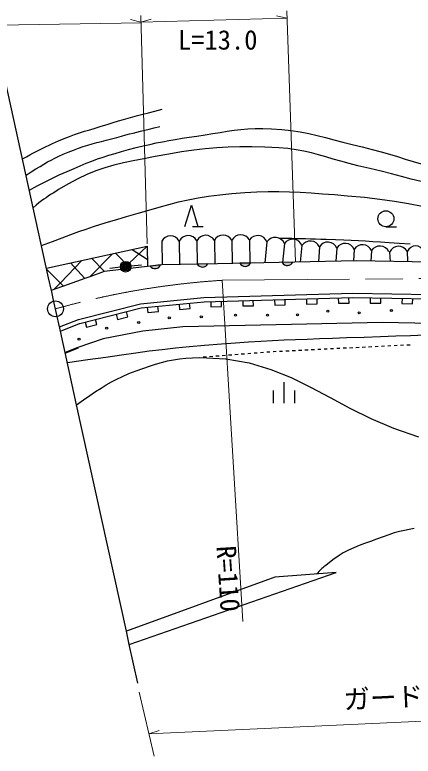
# Model space of a CAD drawing. Units: millimetres, scale not verified. Extents: x 40000 to 680000, y 20000 to 380000.
# Drawn here: x 271588 to 309068, y 247404 to 317176 of the extents above; entities that cross this region are included whole.
import ezdxf
from ezdxf.enums import TextEntityAlignment as Align

# ---------------------------------------------------------------- set-up
doc = ezdxf.new("R2010")
doc.units = ezdxf.units.MM
doc.header["$LTSCALE"] = 1000
doc.header["$PDMODE"] = 32
doc.header["$PDSIZE"] = 500
doc.linetypes.add('CHAIN', pattern=[18.5, 12, -1.5, 3.5, -1.5])
for name, color, linetype, lineweight in [('M-BGD', 7, 'Continuous', 25), ('M-BGD-HTXT', 7, 'Continuous', 13), ('M-BMK', 2, 'CHAIN', 13), ('M-BMK-SRVR', 3, 'Continuous', 25), ('M-STR-HTXT', 7, 'Continuous', 13)]:
    doc.layers.add(name, color=color, linetype=linetype, lineweight=lineweight)
doc.styles.add('ＭＳ ゴシック', font='')
doc.styles.get('ＭＳ ゴシック').set_extended_font_data('MS Gothic')

msp = doc.modelspace()

# ---------------------------------------------------------------- hatches: boundary and pattern name
at = {"layer": 'M-BGD'}
for points in [[(288755, 293722, 0.6), (289755, 293740)], [(292754, 293795, 0.6), (293754, 293813)], [(296754, 293868, 0.6), (297753, 293887)], [(284317, 293531, 0.6), (285310, 293650)]]:
    msp.add_hatch(color=256, dxfattribs=at).paths.add_polyline_path(points)

# ---------------------------------------------------------------- linework, layer by layer
for p, q in [((282690, 307579), (283139, 307701)), ((283139, 307701), (283620, 307828)), ((283620, 307828), (284154, 307967)), ((284154, 307967), (284757, 308122)), ((284757, 308122), (285450, 308299)), ((280292, 306866), (280855, 307041)), ((280855, 307041), (281357, 307194)), ((281357, 307194), (281818, 307331)), ((281818, 307331), (282256, 307458)), ((282256, 307458), (282690, 307579)), ((278155, 306215), (278646, 306366)), ((278646, 306366), (279159, 306520)), ((279159, 306520), (279705, 306685)), ((279705, 306685), (280292, 306866)), ((283428, 306226), (283806, 306319)), ((283806, 306319), (284225, 306419)), ((284225, 306419), (284699, 306532)), ((284699, 306532), (285245, 306662)), ((291573, 306215), (292216, 306308)), ((292216, 306308), (292858, 306385)), ((292858, 306385), (293517, 306443)), ((293517, 306443), (294204, 306476)), ((294204, 306476), (294935, 306482)), ((294935, 306482), (295725, 306457)), ((295725, 306457), (296702, 306387)), ((296702, 306387), (297603, 306285)), ((276219, 305535), (276718, 305728)), ((276718, 305728), (277200, 305902)), ((277200, 305902), (277676, 306062)), ((277676, 306062), (278155, 306215)), ((280672, 305498), (281193, 305638)), ((281193, 305638), (281636, 305760)), ((281636, 305760), (282031, 305866)), ((282031, 305866), (282393, 305963)), ((282393, 305963), (282737, 306052)), ((282737, 306052), (283077, 306139)), ((283077, 306139), (283428, 306226)), ((287321, 305552), (287996, 305655)), ((287996, 305655), (288725, 305761)), ((288725, 305761), (289507, 305879)), ((289507, 305879), (290234, 305997)), ((290234, 305997), (290917, 306110)), ((290917, 306110), (291573, 306215)), ((297603, 306285), (298446, 306155)), ((298446, 306155), (299251, 305999)), ((299251, 305999), (300034, 305822)), ((300034, 305822), (300815, 305627)), ((300815, 305627), (301611, 305417)), ((274532, 304785), (274816, 304918)), ((274816, 304918), (275134, 305065)), ((275134, 305065), (275694, 305316)), ((275694, 305316), (276219, 305535)), ((278017, 304776), (278446, 304909)), ((278446, 304909), (278870, 305030)), ((278870, 305030), (279295, 305145)), ((279295, 305145), (279732, 305257)), ((279732, 305257), (280188, 305373)), ((280188, 305373), (280672, 305498)), ((283673, 304839), (284299, 304984)), ((284299, 304984), (284900, 305115)), ((284900, 305115), (285489, 305234)), ((285489, 305234), (286081, 305345)), ((286081, 305345), (286687, 305449)), ((286687, 305449), (287321, 305552)), ((301611, 305417), (302442, 305197)), ((302442, 305197), (303326, 304969)), ((303326, 304969), (304280, 304738)), ((273276, 304151), (273537, 304291)), ((273537, 304291), (273783, 304419)), ((273783, 304419), (274025, 304541)), ((274025, 304541), (274271, 304661)), ((274271, 304661), (274532, 304785)), ((276150, 304049), (276608, 304246)), ((276608, 304246), (277106, 304450)), ((277106, 304450), (277573, 304624)), ((277573, 304624), (278017, 304776)), ((281019, 304139), (281633, 304313)), ((281633, 304313), (282298, 304492)), ((282298, 304492), (283011, 304676)), ((283011, 304676), (283673, 304839)), ((287286, 304266), (286085, 304069)), ((288420, 304427), (287286, 304266)), ((289511, 304555), (288420, 304427)), ((290581, 304650), (289511, 304555)), ((291653, 304712), (290581, 304650)), ((292751, 304743), (291653, 304712)), ((293895, 304744), (292751, 304743)), ((295111, 304714), (293895, 304744)), ((296421, 304656), (295111, 304714)), ((297274, 304588), (296421, 304656)), ((298060, 304485), (297274, 304588)), ((298794, 304350), (298060, 304485)), ((299493, 304190), (298794, 304350)), ((304280, 304738), (305197, 304513)), ((305197, 304513), (306042, 304285)), ((306042, 304285), (306833, 304056)), ((272312, 303610), (272673, 303816)), ((272673, 303816), (272992, 303995)), ((272992, 303995), (273276, 304151)), ((274675, 303326), (275017, 303509)), ((275017, 303509), (275368, 303686)), ((275368, 303686), (275741, 303864)), ((275741, 303864), (276150, 304049)), ((278835, 303413), (279363, 303607)), ((279363, 303607), (279896, 303790)), ((279896, 303790), (280444, 303966)), ((280444, 303966), (281019, 304139)), ((283730, 303637), (282738, 303442)), ((284795, 303837), (283730, 303637)), ((286085, 304069), (284795, 303837)), ((300173, 304009), (299493, 304190)), ((300851, 303813), (300173, 304009)), ((301543, 303606), (300851, 303813)), ((302266, 303395), (301543, 303606)), ((306833, 304056), (307588, 303828)), ((307588, 303828), (308326, 303601)), ((308326, 303601), (309064, 303376)), ((273574, 302676), (273966, 302916)), ((273966, 302916), (274329, 303130)), ((274329, 303130), (274675, 303326)), ((277156, 302724), (277743, 302975)), ((277743, 302975), (278298, 303203)), ((278298, 303203), (278835, 303413)), ((280915, 303023), (280056, 302777)), ((281804, 303242), (280915, 303023)), ((282738, 303442), (281804, 303242)), ((303036, 303183), (302266, 303395)), ((303871, 302977), (303036, 303183)), ((305003, 302709), (303871, 302977)), ((309064, 303376), (309821, 303155)), ((272645, 302095), (273138, 302404)), ((273138, 302404), (273574, 302676)), ((275767, 302103), (276125, 302265)), ((276125, 302265), (276526, 302445)), ((276526, 302445), (277156, 302724)), ((278371, 302154), (277515, 301755)), ((279213, 302491), (278371, 302154)), ((280056, 302777), (279213, 302491)), ((306050, 302449), (305003, 302709)), ((307033, 302197), (306050, 302449)), ((307973, 301951), (307033, 302197)), ((274185, 301328), (274515, 301498)), ((274515, 301498), (274825, 301655)), ((274825, 301655), (275129, 301804)), ((275129, 301804), (275439, 301951)), ((275439, 301951), (275767, 302103)), ((277515, 301755), (276632, 301282)), ((308893, 301711), (307973, 301951)), ((309814, 301476), (308893, 301711)), ((272960, 300667), (273420, 300918)), ((273420, 300918), (273824, 301136)), ((273824, 301136), (274185, 301328)), ((275707, 300726), (275432, 300553)), ((276632, 301282), (275707, 300726)), ((274736, 300109), (274524, 299967)), ((274953, 300250), (274736, 300109)), ((275183, 300396), (274953, 300250)), ((275432, 300553), (275183, 300396)), ((288838, 299953), (289819, 300113)), ((289819, 300113), (290866, 300248)), ((290866, 300248), (292000, 300358)), ((292000, 300358), (293220, 300446)), ((293220, 300446), (294353, 300504)), ((294353, 300504), (295420, 300534)), ((295420, 300534), (296443, 300538)), ((296443, 300538), (297444, 300518)), ((297444, 300518), (298445, 300478)), ((298445, 300478), (299468, 300419)), ((299468, 300419), (300535, 300343)), ((300535, 300343), (301668, 300254)), ((301668, 300254), (302888, 300153)), ((302888, 300153), (304478, 300001)), ((273858, 299473), (273603, 299265)), ((274092, 299655), (273858, 299473)), ((274312, 299818), (274092, 299655)), ((274524, 299967), (274312, 299818)), ((285165, 299080), (286087, 299333)), ((286087, 299333), (286993, 299563)), ((286993, 299563), (287903, 299770)), ((287903, 299770), (288838, 299953)), ((304478, 300001), (305946, 299824)), ((305946, 299824), (307323, 299625)), ((307323, 299625), (308639, 299408)), ((308639, 299408), (309924, 299178)), ((273603, 299265), (273320, 299026)), ((283189, 298507), (284206, 298804)), ((284206, 298804), (285165, 299080)), ((287597, 297259), (288197, 299259)), ((288197, 299259), (288797, 297259)), ((280402, 297690), (281200, 297928)), ((281200, 297928), (282093, 298188)), ((282093, 298188), (283189, 298507)), ((278303, 297014), (278981, 297242)), ((278981, 297242), (279672, 297464)), ((279672, 297464), (280402, 297690)), ((288297, 297259), (289297, 297259)), ((306499, 297233), (307499, 297233)), ((276868, 296503), (277607, 296771)), ((277607, 296771), (278303, 297014)), ((274104, 295460), (275144, 295857)), ((275144, 295857), (276056, 296201)), ((276056, 296201), (276868, 296503)), ((285405, 295859), (285439, 293662)), ((287058, 295885), (287092, 293674)), ((288711, 295910), (288745, 293708)), ((290364, 295936), (290398, 293742)), ((292016, 295961), (292050, 293776)), ((293669, 295987), (293703, 293810)), ((296414, 296167), (296831, 296162)), ((296831, 296162), (297245, 296155)), ((297245, 296155), (297661, 296147)), ((297661, 296147), (298081, 296136)), ((298081, 296136), (298509, 296125)), ((298509, 296125), (298949, 296112)), ((298949, 296112), (299402, 296097)), ((299402, 296097), (299874, 296082)), ((299874, 296082), (300367, 296066)), ((300367, 296066), (300884, 296049)), ((300884, 296049), (301755, 296020)), ((301755, 296020), (302531, 295991)), ((302531, 295991), (303240, 295961)), ((303240, 295961), (303912, 295928)), ((303912, 295928), (304576, 295892)), ((304576, 295892), (305262, 295851)), ((305262, 295851), (305997, 295804)), ((274570, 293341), (284032, 295391)), ((284040, 295392), (281765, 293228)), ((284032, 295391), (284080, 293503)), ((295313, 295814), (295105, 293839)), ((296957, 295641), (296771, 293874)), ((298601, 295468), (298437, 293908)), ((300250, 295345), (300146, 293943)), ((301885, 295223), (301792, 293978)), ((305997, 295804), (306813, 295750)), ((306813, 295750), (307737, 295686)), ((307737, 295686), (308799, 295612)), ((280792, 294689), (278631, 292528)), ((281070, 294749), (282461, 293311)), ((282635, 295088), (284047, 294179)), ((303520, 295101), (303439, 294022)), ((305154, 294979), (305081, 293997)), ((306854, 294852), (306895, 293970)), ((308492, 294927), (308537, 293944)), ((277896, 294061), (275872, 291954)), ((276842, 293833), (278189, 292369)), ((278813, 294260), (280029, 293022)), ((290669, 293748), (285407, 293661)), ((303742, 294018), (290669, 293748)), ((312968, 293877), (303742, 294018)), ((308521, 294428), (308550, 293944)), ((274597, 293219), (276180, 291648)), ((285407, 293661), (279998, 293018)), ((281520, 293415), (280525, 293310)), ((283514, 293627), (282519, 293521)), ((275033, 291237), (274770, 292436)), ((278189, 292369), (276180, 291648)), ((278631, 292528), (278189, 292369)), ((279998, 293018), (278631, 292528)), ((275872, 291954), (275262, 291319)), ((276180, 291648), (275262, 291319)), ((275262, 291319), (275033, 291237)), ((275061, 291110), (275033, 291237)), ((275232, 290332), (275061, 291110)), ((289385, 290570), (303389, 290964)), ((303389, 290964), (319478, 290732)), ((275787, 287809), (275232, 290332)), ((283403, 289981), (289385, 290570)), ((289411, 290171), (303391, 290563)), ((293027, 290272), (293041, 289773)), ((294040, 289801), (294026, 290300)), ((296026, 290357), (296040, 289857)), ((297039, 289885), (297025, 290385)), ((299024, 290441), (299039, 289941)), ((300038, 289969), (300024, 290469)), ((302023, 290525), (302037, 290025)), ((303037, 290053), (303023, 290553)), ((303391, 290563), (319467, 290332)), ((305023, 290540), (305015, 290040)), ((306015, 290026), (306022, 290526)), ((308022, 290497), (308015, 289997)), ((309015, 289982), (309022, 290482)), ((277573, 288515), (283403, 289981)), ((277695, 288133), (283472, 289586)), ((283472, 289586), (289411, 290171)), ((284054, 289643), (284103, 289146)), ((285098, 289244), (285049, 289741)), ((287040, 289937), (287089, 289440)), ((288084, 289538), (288035, 290035)), ((290028, 290188), (290042, 289688)), ((290042, 289688), (291042, 289716)), ((291042, 289716), (291028, 290216)), ((293041, 289773), (294040, 289801)), ((296040, 289857), (297039, 289885)), ((299039, 289941), (300038, 289969)), ((302037, 290025), (303037, 290053)), ((305015, 290040), (306015, 290026)), ((308015, 289997), (309015, 289982)), ((281130, 288997), (281252, 288512)), ((282222, 288756), (282100, 289241)), ((284103, 289146), (285098, 289244)), ((287089, 289440), (288084, 289538)), ((275787, 287809), (277573, 288515)), ((278220, 288266), (278342, 287781)), ((279312, 288024), (279190, 288509)), ((281252, 288512), (282222, 288756)), ((306177, 288218), (296176, 288002)), ((316274, 288037), (306177, 288218)), ((275808, 287711), (275787, 287809)), ((275816, 287678), (275808, 287711)), ((275874, 287414), (275816, 287678)), ((275874, 287414), (277677, 288126)), ((277677, 288126), (277695, 288133)), ((278342, 287781), (279312, 288024)), ((287400, 287806), (283635, 287414)), ((296176, 288002), (287400, 287806)), ((276129, 286251), (275874, 287414)), ((283635, 287414), (279904, 286670)), ((302802, 286761), (301480, 286715)), ((304461, 286822), (302802, 286761)), ((305997, 286878), (304461, 286822)), ((307443, 286929), (305997, 286878)), ((308828, 286974), (307443, 286929)), ((310183, 287013), (308828, 286974)), ((276315, 285408), (276129, 286251)), ((279904, 286670), (277507, 285868)), ((291040, 286188), (289437, 286056)), ((292360, 286288), (291040, 286188)), ((293583, 286371), (292360, 286288)), ((294734, 286441), (293583, 286371)), ((295837, 286499), (294734, 286441)), ((296917, 286549), (295837, 286499)), ((297997, 286592), (296917, 286549)), ((299101, 286633), (297997, 286592)), ((300254, 286673), (299101, 286633)), ((301480, 286715), (300254, 286673)), ((308174, 286071), (307875, 286057)), ((308774, 286101), (308474, 286086)), ((277507, 285868), (276315, 285408)), ((277404, 280456), (276315, 285408)), ((277563, 285792), (276371, 285332)), ((284237, 285509), (282978, 285343)), ((285460, 285659), (284237, 285509)), ((286699, 285797), (285460, 285659)), ((288008, 285927), (286699, 285797)), ((289437, 286056), (288008, 285927)), ((294992, 285389), (294693, 285366)), ((295591, 285435), (295291, 285412)), ((295914, 285460), (295890, 285458)), ((296189, 285474), (295914, 285460)), ((296789, 285504), (296489, 285489)), ((297388, 285533), (297088, 285519)), ((297987, 285563), (297687, 285548)), ((298586, 285593), (298287, 285578)), ((299186, 285623), (298886, 285608)), ((299785, 285653), (299485, 285638)), ((300384, 285683), (300084, 285668)), ((300983, 285713), (300684, 285698)), ((301583, 285743), (301283, 285728)), ((302182, 285773), (301882, 285758)), ((302781, 285802), (302481, 285788)), ((303380, 285832), (303081, 285817)), ((303980, 285862), (303680, 285847)), ((304579, 285892), (304279, 285877)), ((305178, 285922), (304878, 285907)), ((305777, 285952), (305478, 285937)), ((306377, 285982), (306077, 285967)), ((306976, 286012), (306676, 285997)), ((307575, 286042), (307276, 286027)), ((278461, 284693), (276534, 284410)), ((280142, 284940), (278461, 284693)), ((281630, 285154), (280142, 284940)), ((282978, 285343), (281630, 285154)), ((285945, 284602), (286503, 284715)), ((286503, 284715), (287077, 284803)), ((287077, 284803), (287679, 284868)), ((287679, 284868), (288319, 284908)), ((288319, 284908), (289010, 284926)), ((289010, 284926), (291440, 284800)), ((289608, 284972), (289309, 284949)), ((290207, 285019), (289908, 284996)), ((290805, 285065), (290506, 285042)), ((291403, 285111), (291104, 285088)), ((291440, 284800), (293640, 284410)), ((292001, 285157), (291702, 285134)), ((292600, 285204), (292300, 285181)), ((293198, 285250), (292899, 285227)), ((293796, 285296), (293497, 285273)), ((294394, 285342), (294095, 285319)), ((283645, 283902), (284253, 284115)), ((284253, 284115), (284832, 284303)), ((284832, 284303), (285392, 284465)), ((285392, 284465), (285945, 284602)), ((293640, 284410), (295667, 283804)), ((281731, 283152), (282328, 283405)), ((282328, 283405), (282994, 283664)), ((282994, 283664), (283645, 283902)), ((295667, 283804), (297574, 283027)), ((280189, 282354), (280679, 282634)), ((280679, 282634), (281187, 282897)), ((281187, 282897), (281731, 283152)), ((296920, 280616), (296920, 282616)), ((297574, 283027), (299416, 282129)), ((279194, 281717), (279700, 282051)), ((279700, 282051), (280189, 282354)), ((299416, 282129), (301248, 281156)), ((278063, 280927), (278654, 281345)), ((278654, 281345), (279194, 281717)), ((295920, 280616), (295920, 281816)), ((297920, 280616), (297920, 281816)), ((277404, 280456), (278063, 280927)), ((301248, 281156), (303123, 280155)), ((303123, 280155), (305098, 279174)), ((305098, 279174), (307225, 278260)), ((307225, 278260), (309560, 277461)), ((308242, 268658), (307773, 268546)), ((308706, 268751), (308242, 268658)), ((309173, 268831), (308706, 268751)), ((306237, 268053), (305620, 267824)), ((306780, 268249), (306237, 268053)), ((307288, 268412), (306780, 268249)), ((307773, 268546), (307288, 268412)), ((304496, 267418), (303976, 267222)), ((305042, 267616), (304496, 267418)), ((305620, 267824), (305042, 267616)), ((302497, 266534), (302009, 266239)), ((302983, 266790), (302497, 266534)), ((303474, 267015), (302983, 266790)), ((303976, 267222), (303474, 267015)), ((301511, 265893), (300998, 265488)), ((302009, 266239), (301511, 265893)), ((300576, 265137), (300484, 265058)), ((300671, 265217), (300576, 265137)), ((300770, 265299), (300671, 265217)), ((300879, 265389), (300770, 265299)), ((300998, 265488), (300879, 265389)), ((282360, 257916), (301833, 264676)), ((301833, 264676), (296061, 264266)), ((300089, 264673), (299969, 264543)), ((300197, 264786), (300089, 264673)), ((300298, 264885), (300197, 264786)), ((300392, 264975), (300298, 264885)), ((300484, 265058), (300392, 264975)), ((296061, 264266), (282087, 259157)), ((282360, 257916), (282087, 259157)), ((283160, 254281), (282360, 257916))]:
    msp.add_line(p, q, dxfattribs=at)
for points in [[(288755, 293722, 0.6), (289755, 293740)], [(292754, 293795, 0.6), (293754, 293813)], [(296754, 293868, 0.6), (297753, 293887)], [(284317, 293531, 0.6), (285310, 293650)]]:
    msp.add_lwpolyline(points, format="xyb", close=True, dxfattribs=at)
for centre, radius in [((306499, 297983), 750), ((282017, 293468), 500), ((282017, 293468), 400), ((282017, 293468), 300), ((282017, 293468), 200), ((282017, 293468), 100), ((282017, 293468), 20), ((292358, 288911), 100), ((295366, 288911), 100), ((298185, 288942), 100), ((301037, 289287), 100), ((303982, 289130), 100), ((307021, 289350), 100), ((283241, 288222), 100), ((286123, 288660), 100), ((289131, 288754), 100), ((280233, 287689), 100), ((277633, 286655), 100)]:
    msp.add_circle(centre, radius, dxfattribs=at)
for centre, radius, start, end in [((286238, 295439), 933, 28.54093, 153.23279), ((287891, 295464), 933, 28.54093, 153.23279), ((289544, 295490), 933, 28.54093, 153.23279), ((291197, 295516), 933, 28.54093, 153.23279), ((292849, 295541), 933, 28.54093, 153.23279), ((294446, 295470), 933, 21.6515, 146.34336), ((296090, 295297), 933, 21.6515, 146.34336), ((297734, 295124), 933, 21.6515, 146.34336), ((299390, 294925), 958, 25.99923, 145.45442), ((301036, 294864), 922, 22.96163, 148.50795), ((302671, 294742), 922, 22.96163, 148.50795), ((304306, 294620), 922, 22.96163, 148.50795), ((305940, 294498), 922, 22.96163, 148.50795), ((307692, 294468), 922, 29.85106, 155.39738), ((309307, 294559), 868, 25.08244, 154.93227)]:
    msp.add_arc(centre, radius, start, end, dxfattribs=at)
msp.add_point((282017, 293468), dxfattribs=at)
at = {"layer": 'M-BGD-HTXT'}
for p, q in [((297999, 293899), (297168, 317557)), ((284051, 295612), (283434, 317106)), ((283452, 316487), (297193, 316855)), ((283452, 316487), (284415, 316773)), ((297193, 316855), (296216, 317089)), ((283452, 316487), (282478, 316732)), ((293030, 260089), (291089, 292190)), ((283283, 253422), (284696, 247404)), ((284200, 249517), (340560, 252123)), ((284200, 249517), (285157, 249822))]:
    msp.add_line(p, q, dxfattribs=at)
at = {"layer": 'M-BMK'}
msp.add_line((291089, 292190), (311062, 292362), dxfattribs=at)
msp.add_arc((295907, 216950), 75394, 93.66351, 105.77191, dxfattribs=at)
at = {"layer": 'M-BMK-SRVR'}
for p, q in [((274770, 292436), (270265, 312920)), ((282087, 259157), (277404, 280456))]:
    msp.add_line(p, q, dxfattribs=at)
msp.add_circle((275414, 289505), 750, dxfattribs=at)
at = {"layer": 'M-STR-HTXT'}
msp.add_line((217483, 315359), (283508, 316412), dxfattribs=at)

# ---------------------------------------------------------------- texts
at = {"layer": 'M-BGD-HTXT', "style": 'ＭＳ ゴシック'}
msp.add_text('L=13.0', height=1833, dxfattribs=at).set_placement((286939, 313353), align=Align.BOTTOM_LEFT)
for s, rotation, p in [('R=110', 273.752, (290010, 267126)), ('ガードレール', 2.867, (302588, 251253))]:
    msp.add_text(s, height=1833, rotation=rotation, dxfattribs=at).set_placement(p, align=Align.BOTTOM_LEFT)

doc.saveas('drawing.dxf')
